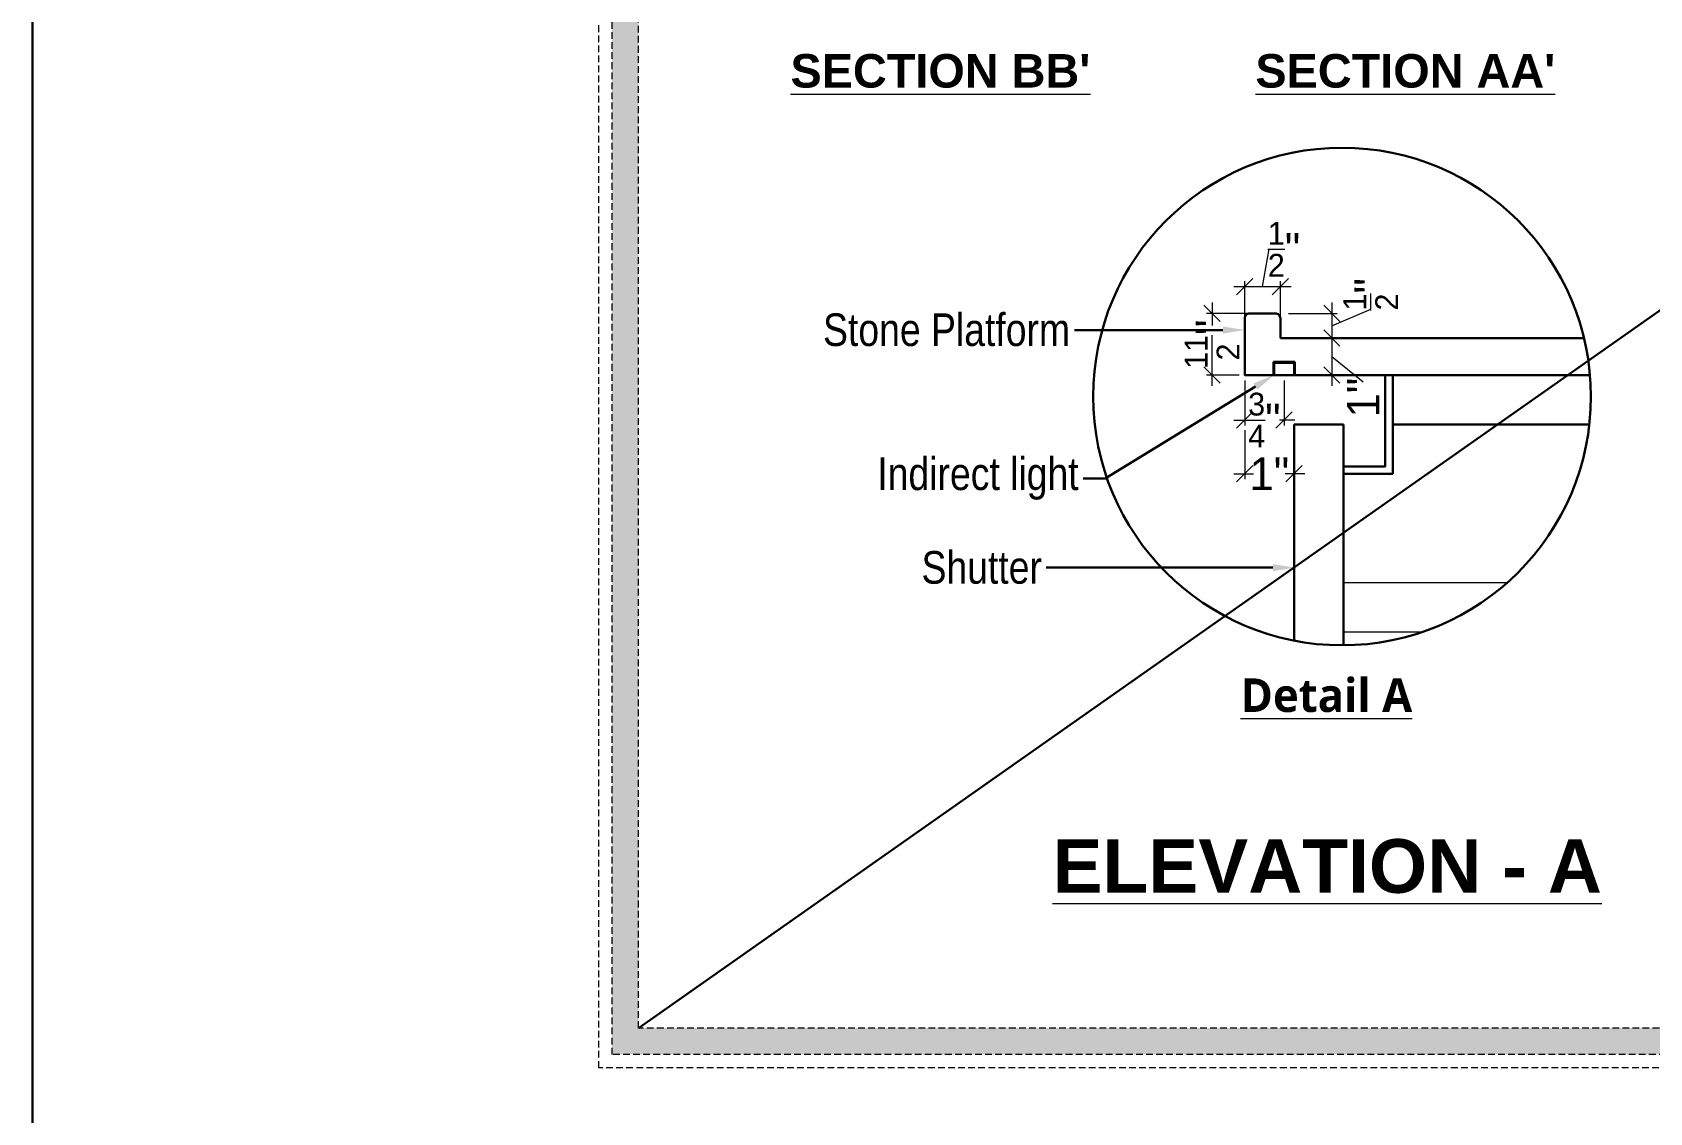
# Model space of a CAD drawing. Header units: millimetres. Extents: x 56222 to 3066687, y -650199 to -121287.
# Drawn here: x 139732.5 to 139973.7, y -185493.7 to -185332.6 of the extents above; entities that cross this region are included whole.
import ezdxf
from ezdxf import colors
from ezdxf.entities.mleader import LeaderData, LeaderLine
from ezdxf.math import Vec2, Vec3

# ---------------------------------------------------------------- set-up
doc = ezdxf.new("R2010")
doc.units = ezdxf.units.MM
doc.header["$MEASUREMENT"] = 0
doc.header["$PDMODE"] = 35
doc.linetypes.add('DASHED', pattern=[0.75, 0.5, -0.25])
doc.linetypes.add('DASHEDX2', pattern=[1.5, 1, -0.5])
doc.layers.get('Defpoints').update_dxf_attribs({"color": 220})
for name, color, linetype, lineweight in [('DIM.', 250, 'Continuous', 13), ('Dimension', 10, 'DASHEDX2', 20), ('FUR1', 22, 'Continuous', 0), ('FURNITURE', 32, 'Continuous', 9), ('furniture dimensions', 1, 'DASHED', 0), ('Text', 7, 'Continuous', 15), ('wall', 7, 'Continuous', 30), ('XX~SLAB ( BEAM )~ ( DIM )', 7, 'Continuous', 9)]:
    doc.layers.add(name, color=color, linetype=linetype, lineweight=lineweight)
doc.styles.add('century g', font='GOTHIC.TTF')
doc.styles.get("Standard").update_dxf_attribs({"font": 'arial.ttf', "height": 6})
doc.styles.add('style4', font='ARIALN.TTF')
doc.dimstyles.new('Archana', dxfattribs={"dimtxt": 2, "dimasz": 0.75, "dimexe": 0.5, "dimexo": 0.5, "dimgap": 0, "dimtad": 0, "dimzin": 0, "dimdsep": 46, "dimlunit": 4, "dimtxsty": 'century g', "dimblk": 'OBLIQUE', "dimcen": 0, "dimdle": 1, "dimclrd": 256, "dimclre": 256, "dimclrt": 256, "dimadec": 0, "dimazin": 0, "dimtfac": 1, "dimtofl": 0, "dimtmove": 1, "dimatfit": 3, "dimfxl": 1, "dimfxlon": 1, "dimtolj": 1, "dimtzin": 0, "dimlwd": -1, "dimlwe": -1, "dimarcsym": 0})

# ---------------------------------------------------------------- blocks, each defined once
blk = doc.blocks.new('_Oblique')
at = {"layer": 'wall', "color": 0, "lineweight": -2}
blk.add_line((-0.5, -0.5), (0.5, 0.5), dxfattribs=at)
blk = doc.blocks.new('*D409')
at = {"layer": 'Defpoints', "color": 0, "linetype": 'Continuous', "lineweight": 30, "transparency": 16777216}
for p in [(140068.52, -185315.4), (140072.14, -185315.4), (140072.14, -185319.54)]:
    blk.add_point(p, dxfattribs=at)
at = {"layer": 'furniture dimensions', "color": 5, "linetype": 'ByBlock', "transparency": 16777216}
blk.add_line((140068.52, -185315.9), (140068.52, -185320.04), dxfattribs=at)
at = {"layer": 'furniture dimensions', "color": 5, "linetype": 'Continuous', "transparency": 16777216}
for p, q in [((140072.14, -185315.9), (140072.14, -185320.04)), ((140067.52, -185319.54), (140068.95, -185319.54)), ((140073.14, -185319.54), (140071.71, -185319.54))]:
    blk.add_line(p, q, dxfattribs=at)
at = {"layer": 'furniture dimensions', "color": 5, "linetype": 'Continuous', "transparency": 16777216, "xscale": 1.5, "yscale": 1.5, "zscale": 1.5, "rotation": 180}
blk.add_blockref('_Oblique', (140068.52, -185319.54), dxfattribs=at)
at = {"layer": 'furniture dimensions', "color": 5, "linetype": 'Continuous', "transparency": 16777216, "xscale": 1.5, "yscale": 1.5, "zscale": 1.5}
blk.add_blockref('_Oblique', (140072.14, -185319.54), dxfattribs=at)
at = {"layer": 'furniture dimensions', "linetype": 'Continuous', "lineweight": 0, "transparency": 16777216, "insert": (140070.33, -185319.54), "char_height": 3, "attachment_point": 5, "style": 'century g'}
blk.add_mtext('\\A1;{\\H0.7x;\\S3/4;}"', dxfattribs=at)
blk = doc.blocks.new('*D410')
at = {"layer": 'Defpoints', "color": 0, "linetype": 'Continuous', "lineweight": 30, "transparency": 16777216}
for p in [(140065.52, -185309.72), (140069.72, -185309.72), (140068.52, -185315.4)]:
    blk.add_point(p, dxfattribs=at)
at = {"layer": 'furniture dimensions', "color": 5, "linetype": 'Continuous', "transparency": 16777216}
for p, q in [((140065.52, -185308.72), (140065.52, -185310.83)), ((140069.22, -185309.72), (140065.02, -185309.72)), ((140065.52, -185316.4), (140065.52, -185314.28))]:
    blk.add_line(p, q, dxfattribs=at)
at = {"layer": 'furniture dimensions', "color": 5, "linetype": 'ByBlock', "transparency": 16777216}
blk.add_line((140068.02, -185315.4), (140065.02, -185315.4), dxfattribs=at)
at = {"layer": 'furniture dimensions', "color": 5, "linetype": 'Continuous', "transparency": 16777216, "xscale": 1.5, "yscale": 1.5, "zscale": 1.5}
for p, rotation in [((140065.52, -185309.72), 90), ((140065.52, -185315.4), 270)]:
    blk.add_blockref('_Oblique', p, dxfattribs=dict(at, rotation=rotation))
at = {"layer": 'furniture dimensions', "linetype": 'Continuous', "lineweight": 0, "transparency": 16777216, "insert": (140065.52, -185312.56), "char_height": 3, "attachment_point": 5, "rotation": 90, "style": 'century g'}
blk.add_mtext('\\A1;{\\H0.7x;\\S11/2;}"', dxfattribs=at)
blk = doc.blocks.new('*D411')
at = {"layer": 'Defpoints', "color": 0, "linetype": 'Continuous', "lineweight": 30, "transparency": 16777216}
for p in [(140071.8, -185307.25), (140068.52, -185310.85), (140071.8, -185310.85)]:
    blk.add_point(p, dxfattribs=at)
at = {"layer": 'furniture dimensions', "color": 5, "linetype": 'Continuous', "transparency": 16777216}
for p, q in [((140070.16, -185307.25), (140070.78, -185303.82)), ((140067.52, -185307.25), (140072.8, -185307.25)), ((140071.8, -185310.35), (140071.8, -185306.75))]:
    blk.add_line(p, q, dxfattribs=at)
at = {"layer": 'furniture dimensions', "color": 5, "linetype": 'ByBlock', "transparency": 16777216}
blk.add_line((140068.52, -185310.35), (140068.52, -185306.75), dxfattribs=at)
at = {"layer": 'furniture dimensions', "color": 5, "linetype": 'Continuous', "transparency": 16777216, "xscale": 1.5, "yscale": 1.5, "zscale": 1.5, "rotation": 180}
blk.add_blockref('_Oblique', (140068.52, -185307.25), dxfattribs=at)
at = {"layer": 'furniture dimensions', "color": 5, "linetype": 'Continuous', "transparency": 16777216, "xscale": 1.5, "yscale": 1.5, "zscale": 1.5}
blk.add_blockref('_Oblique', (140071.8, -185307.25), dxfattribs=at)
at = {"layer": 'furniture dimensions', "linetype": 'Continuous', "lineweight": 0, "transparency": 16777216, "insert": (140072.14, -185303.82), "char_height": 3, "attachment_point": 5, "style": 'century g'}
blk.add_mtext('\\A1;{\\H0.7x;\\S1/2;}"', dxfattribs=at)
blk = doc.blocks.new('*D412')
at = {"layer": 'Defpoints', "color": 0, "linetype": 'Continuous', "lineweight": 30, "transparency": 16777216}
for p in [(140071.18, -185309.72), (140071.8, -185311.99), (140076.54, -185311.99)]:
    blk.add_point(p, dxfattribs=at)
at = {"layer": 'furniture dimensions', "color": 5, "linetype": 'Continuous', "transparency": 16777216}
for p, q in [((140076.54, -185308.72), (140076.54, -185312.99)), ((140076.54, -185310.86), (140080.12, -185309.32)), ((140072.54, -185311.99), (140077.04, -185311.99))]:
    blk.add_line(p, q, dxfattribs=at)
at = {"layer": 'furniture dimensions', "color": 5, "linetype": 'ByBlock', "transparency": 16777216}
blk.add_line((140072.54, -185309.72), (140077.04, -185309.72), dxfattribs=at)
at = {"layer": 'furniture dimensions', "color": 5, "linetype": 'Continuous', "transparency": 16777216, "xscale": 1.5, "yscale": 1.5, "zscale": 1.5}
for p, rotation in [((140076.54, -185309.72), 90), ((140076.54, -185311.99), 270)]:
    blk.add_blockref('_Oblique', p, dxfattribs=dict(at, rotation=rotation))
at = {"layer": 'furniture dimensions', "linetype": 'Continuous', "lineweight": 0, "transparency": 16777216, "insert": (140080.12, -185307.96), "char_height": 3, "attachment_point": 5, "rotation": 90, "style": 'century g'}
blk.add_mtext('\\A1;{\\H0.7x;\\S1/2;}"', dxfattribs=at)
blk = doc.blocks.new('*D413')
at = {"layer": 'Defpoints', "color": 0, "linetype": 'Continuous', "lineweight": 30, "transparency": 16777216}
for p in [(140076.54, -185311.99), (140076.54, -185315.4), (140076.54, -185315.4)]:
    blk.add_point(p, dxfattribs=at)
at = {"layer": 'furniture dimensions', "color": 5, "linetype": 'Continuous', "transparency": 16777216}
for p, q in [((140076.54, -185310.99), (140076.54, -185316.4)), ((140076.54, -185313.7), (140079.42, -185316.02)), ((140076.54, -185315.4), (140077.04, -185315.4))]:
    blk.add_line(p, q, dxfattribs=at)
at = {"layer": 'furniture dimensions', "color": 5, "linetype": 'ByBlock', "transparency": 16777216}
blk.add_line((140076.54, -185311.99), (140077.04, -185311.99), dxfattribs=at)
at = {"layer": 'furniture dimensions', "color": 5, "linetype": 'Continuous', "transparency": 16777216, "xscale": 1.5, "yscale": 1.5, "zscale": 1.5}
for p, rotation in [((140076.54, -185311.99), 90), ((140076.54, -185315.4), 270)]:
    blk.add_blockref('_Oblique', p, dxfattribs=dict(at, rotation=rotation))
at = {"layer": 'furniture dimensions', "linetype": 'Continuous', "lineweight": 0, "transparency": 16777216, "insert": (140079.42, -185317.47), "char_height": 3, "attachment_point": 5, "rotation": 90, "style": 'century g'}
blk.add_mtext('\\A1;1"', dxfattribs=at)
blk = doc.blocks.new('*D415')
at = {"layer": 'Defpoints', "color": 0, "linetype": 'Continuous', "lineweight": 30, "transparency": 16777216}
for p in [(140068.52, -185315.4), (140073.06, -185319.94), (140073.06, -185324.48)]:
    blk.add_point(p, dxfattribs=at)
at = {"layer": 'furniture dimensions', "color": 5, "linetype": 'ByBlock', "transparency": 16777216}
blk.add_line((140068.52, -185320.48), (140068.52, -185324.98), dxfattribs=at)
at = {"layer": 'furniture dimensions', "color": 5, "linetype": 'Continuous', "transparency": 16777216}
for p, q in [((140073.06, -185320.48), (140073.06, -185324.98)), ((140067.52, -185324.48), (140069.33, -185324.48)), ((140074.06, -185324.48), (140072.25, -185324.48))]:
    blk.add_line(p, q, dxfattribs=at)
at = {"layer": 'furniture dimensions', "color": 5, "linetype": 'Continuous', "transparency": 16777216, "xscale": 1.5, "yscale": 1.5, "zscale": 1.5, "rotation": 180}
blk.add_blockref('_Oblique', (140068.52, -185324.48), dxfattribs=at)
at = {"layer": 'furniture dimensions', "color": 5, "linetype": 'Continuous', "transparency": 16777216, "xscale": 1.5, "yscale": 1.5, "zscale": 1.5}
blk.add_blockref('_Oblique', (140073.06, -185324.48), dxfattribs=at)
at = {"layer": 'furniture dimensions', "linetype": 'Continuous', "lineweight": 0, "transparency": 16777216, "insert": (140070.79, -185324.48), "char_height": 3, "attachment_point": 5, "style": 'century g'}
blk.add_mtext('\\A1;1"', dxfattribs=at)
blk = doc.blocks.new('123')
at = {"layer": 'FURNITURE', "lineweight": 30}
for p, q in [((140068.52, -185310.85), (140068.52, -185315.4)), ((140071.8, -185311.99), (140099.75, -185311.99)), ((140068.52, -185315.4), (140100.3, -185315.4)), ((140071.17, -185314.18), (140073.14, -185314.18)), ((140071.17, -185314.18), (140071.17, -185315.4)), ((140073.14, -185314.18), (140073.14, -185315.4)), ((140073.06, -185319.94), (140073.06, -185339.84)), ((140073.06, -185319.94), (140077.6, -185319.94)), ((140077.6, -185319.94), (140077.6, -185340.27)), ((140100.24, -185319.94), (140082.15, -185319.94))]:
    blk.add_line(p, q, dxfattribs=at)
at = {"layer": 'FURNITURE', "lineweight": 30, "ltscale": 0.4}
blk.add_line((140071.35, -185309.72), (140068.97, -185309.72), dxfattribs=at)
at = {"layer": 'FURNITURE'}
for p, q in [((140092.67, -185334.51), (140077.6, -185334.51)), ((140084.86, -185339.05), (140077.6, -185339.05))]:
    blk.add_line(p, q, dxfattribs=at)
at = {"layer": 'FURNITURE', "lineweight": 30, "ltscale": 0.4}
blk.add_lwpolyline([(140071.8, -185311.99), (140071.8, -185310.17, 0.414214), (140071.34, -185309.72), (140068.97, -185309.72, 0.414214), (140068.52, -185310.17), (140068.52, -185315.4), (140077.37, -185315.4)], format="xyb", dxfattribs=at)
at = {"layer": 'FURNITURE', "color": 3, "lineweight": 30}
blk.add_lwpolyline([(140071.22, -185314.26), (140073.06, -185314.26), (140073.06, -185315.4), (140071.22, -185315.4)], close=True, dxfattribs=at)
at = {"layer": 'FURNITURE', "lineweight": 30}
for points in [[(140077.6, -185323.8), (140077.6, -185324.48), (140082.15, -185324.48), (140082.15, -185315.4), (140081.46, -185315.4), (140081.46, -185316.08)], [(140077.6, -185323.8), (140081.46, -185323.8), (140081.46, -185316.08), (140081.46, -185316.08)]]:
    blk.add_lwpolyline(points, dxfattribs=at)
at = {"layer": 'FURNITURE', "color": 242, "lineweight": 30, "true_color": 0xcd2027}
blk.add_circle((140077.48, -185317.37), 22.9, dxfattribs=at)
at = {"layer": 'furniture dimensions', "color": 5, "linetype": 'Continuous', "lineweight": 0}
dim = blk.add_linear_dim(base=(140071.8, -185307.25), p1=(140068.52, -185310.85), p2=(140071.8, -185310.85), text='{\\H0.7x;\\S1/2;}"', dimstyle='Archana', override={"dimtxt": 3, "dimasz": 1.5, "dimdec": 0, "dimclrd": 5, "dimclre": 5, "dimfxl": 4}, dxfattribs=at)
dim.commit()
dim.dimension.update_dxf_attribs({"geometry": '*D411', "text_midpoint": (140070.78, -185303.82), "dimtype": 128})
for base, p1, p2, text, picture, middle in [((140076.54, -185311.99), (140071.18, -185309.72), (140071.8, -185311.99), '{\\H0.7x;\\S1/2;}"', '*D412', (140080.12, -185309.32)), ((140076.54, -185315.4), (140076.54, -185311.99), (140076.54, -185315.4), '1"', '*D413', (140079.42, -185316.02))]:
    dim = blk.add_linear_dim(base=base, p1=p1, p2=p2, angle=90, text=text, dimstyle='Archana', override={"dimtxt": 3, "dimasz": 1.5, "dimdec": 0, "dimclrd": 5, "dimclre": 5, "dimfxl": 4}, dxfattribs=at)
    dim.commit()
    dim.dimension.update_dxf_attribs({"geometry": picture, "text_midpoint": middle, "dimtype": 128})
dim = blk.add_linear_dim(base=(140065.52, -185309.72), p1=(140068.52, -185315.4), p2=(140069.72, -185309.72), angle=90, text='{\\H0.7x;\\S11/2;}"', dimstyle='Archana', override={"dimtxt": 3, "dimasz": 1.5, "dimdec": 0, "dimclrd": 5, "dimclre": 5, "dimfxl": 4}, dxfattribs=at)
dim.commit()
dim.dimension.update_dxf_attribs({"geometry": '*D410', "text_midpoint": (140065.52, -185312.56)})
for base, p2, text, picture, middle in [((140072.14, -185319.54), (140072.14, -185315.4), '{\\H0.7x;\\S3/4;}"', '*D409', (140070.33, -185319.54)), ((140073.06, -185324.48), (140073.06, -185319.94), '1"', '*D415', (140070.79, -185324.48))]:
    dim = blk.add_linear_dim(base=base, p1=(140068.52, -185315.4), p2=p2, text=text, dimstyle='Archana', override={"dimtxt": 3, "dimasz": 1.5, "dimdec": 0, "dimclrd": 5, "dimclre": 5, "dimfxl": 4}, dxfattribs=at)
    dim.commit()
    dim.dimension.update_dxf_attribs({"geometry": picture, "text_midpoint": middle})
at = {"layer": 'Text', "color": 1, "lineweight": 0, "ltscale": 20}
ml = blk.add_multileader_mtext('Standard', dxfattribs=at)
ml.set_content('Stone Platform', color=1, style='style4')
ml.set_leader_properties()
ml.build(insert=Vec2(0, 0))
ml.multileader.update_dxf_attribs({"dogleg_length": 2.02, "arrow_head_size": 2})
ctx = ml.context
ctx.base_point, ctx.char_height, ctx.arrow_head_size, ctx.landing_gap_size, ctx.plane_origin = Vec3(140029.69, -185311.25), 3, 2, 0.4, Vec3(140119.88, -185308.25)
ctx.text_align_type = 2
notes = []
notes.append((ctx, [(0, (1, 1, 0), (140054.87, -185311.25), (-1, 0), 2.02, [(0, [(140068.52, -185311.25)], 0, [])])]))
ctx.mtext.insert, ctx.mtext.alignment = Vec3(140052.45, -185309.72), 3
ml = blk.add_multileader_mtext('Standard', dxfattribs=at)
ml.set_content('Indirect light', color=1, style='style4')
ml.set_leader_properties()
ml.build(insert=Vec2(0, 0))
ml.multileader.update_dxf_attribs({"dogleg_length": 2.02, "arrow_head_size": 2})
ctx = ml.context
ctx.base_point, ctx.char_height, ctx.arrow_head_size, ctx.landing_gap_size, ctx.plane_origin = Vec3(140034.66, -185324.92), 3, 2, 0.4, Vec3(140115.36, -185322.45)
ctx.text_align_type = 2
notes.append((ctx, [(0, (1, 1, 0), (140055.67, -185324.92), (-1, 0), 2.02, [(0, [(140071.22, -185315.4)], 0, [])])]))
ctx.mtext.insert, ctx.mtext.alignment = Vec3(140053.24, -185322.98), 3
ml = blk.add_multileader_mtext('Standard', dxfattribs=at)
ml.set_content('Shutter', color=1, style='style4')
ml.set_leader_properties()
ml.build(insert=Vec2(0, 0))
ml.multileader.update_dxf_attribs({"dogleg_length": 2.02, "arrow_head_size": 2})
ctx = ml.context
ctx.base_point, ctx.char_height, ctx.arrow_head_size, ctx.landing_gap_size, ctx.plane_origin = Vec3(140038.49, -185333.12), 3, 2, 0.4, Vec3(140117.3, -185330.12)
ctx.text_align_type = 2
notes.append((ctx, [(0, (1, 1, 0), (140052.28, -185333.12), (-1, 0), 2.02, [(0, [(140073.11, -185333.12)], 0, [])])]))
ctx.mtext.insert, ctx.mtext.alignment = Vec3(140049.86, -185331.6), 3
for ctx, leaders in notes:
    for number, flags, end, landing, length, lines in leaders:
        leader = LeaderData()
        leader.index, (leader.has_last_leader_line, leader.has_dogleg_vector, leader.attachment_direction) = number, flags
        leader.last_leader_point, leader.dogleg_vector, leader.dogleg_length = Vec3(end), Vec3(landing), length
        for number, points, colour, breaks in lines:
            line = LeaderLine()
            line.index, line.vertices, line.color, line.breaks = number, Vec3.list(points), colors.encode_raw_color(colour), breaks
            leader.lines.append(line)
        ctx.leaders.append(leader)

msp = doc.modelspace()

# ---------------------------------------------------------------- hatches: boundary and pattern name
at = {"layer": 'Dimension', "true_color": 0xd39e00}
h = msp.add_hatch(color=42, dxfattribs=at)
h.paths.add_polyline_path([(139818.93, -185089.38), (139818.93, -185485.05), (140381.07, -185485.05), (140381.07, -185089.38)])
h.paths.add_polyline_path([(139822.87, -185093.32), (140377.12, -185093.32), (140377.12, -185481.11), (139822.87, -185481.11)], flags=16)

# ---------------------------------------------------------------- linework, layer by layer
at = {"layer": 'Dimension', "color": 42, "true_color": 0xd39e00, "elevation": 0.26}
for points in [[(139816.96, -185087.4), (140383.04, -185087.4), (140383.04, -185487.03), (139816.96, -185487.03)], [(139818.93, -185089.38), (140381.07, -185089.38), (140381.07, -185485.05), (139818.93, -185485.05)], [(139822.87, -185093.32), (140377.12, -185093.32), (140377.12, -185481.11), (139822.87, -185481.11)]]:
    msp.add_lwpolyline(points, close=True, dxfattribs=at)
at = {"layer": 'FUR1', "color": 242, "lineweight": 30, "true_color": 0xcd2027}
msp.add_line((140383.04, -185087.4, 0.26), (139822.87, -185481.11, 0.26), dxfattribs=at)
at = {"layer": 'XX~SLAB ( BEAM )~ ( DIM )', "color": 3, "lineweight": 30}
msp.add_lwpolyline([(139732.46, -184966.74), (142065.68, -184966.74), (142065.68, -185767.3), (139732.46, -185767.3)], close=True, dxfattribs=at)

# ---------------------------------------------------------------- block references
at = {"layer": 'FURNITURE', "color": 242, "lineweight": 30, "true_color": 0xcd2027, "xscale": 1.620705670719118, "yscale": 1.620705670719118, "zscale": 1.620705670719118}
msp.add_blockref('123', (-87096.57, 114958.01, 0.13), dxfattribs=at)

# ---------------------------------------------------------------- texts
at = {"layer": 'DIM.', "color": 1}
for s, insert, char_height, attachment_point in [("{\\fArial|b1|i0|c0|p34;\\LSECTION BB'}", (139890.26, -185335.82, 0.13), 5, 3), ("{\\fArial|b1|i0|c0|p34;\\LSECTION AA'}", (139959.6, -185335.82, 0.13), 5, 3), ('{\\fArial|b1|i0|c0|p34;\\LELEVATION - A}', (139884.61, -185452.94, 0.25), 8, 1)]:
    msp.add_mtext_dynamic_manual_height_columns(s, width=111.5588, gutter_width=1, heights=[0], dxfattribs=dict(at, insert=insert, char_height=char_height, attachment_point=attachment_point))
at = {"layer": 'DIM.', "color": 1, "insert": (139912.67, -185428.96, 0.13), "char_height": 5, "width": 111.5588, "attachment_point": 1}
msp.add_mtext('{\\fMalgun Gothic|b1|i0|c0|p34;\\LDetail A}', dxfattribs=at)

doc.saveas('drawing.dxf')
